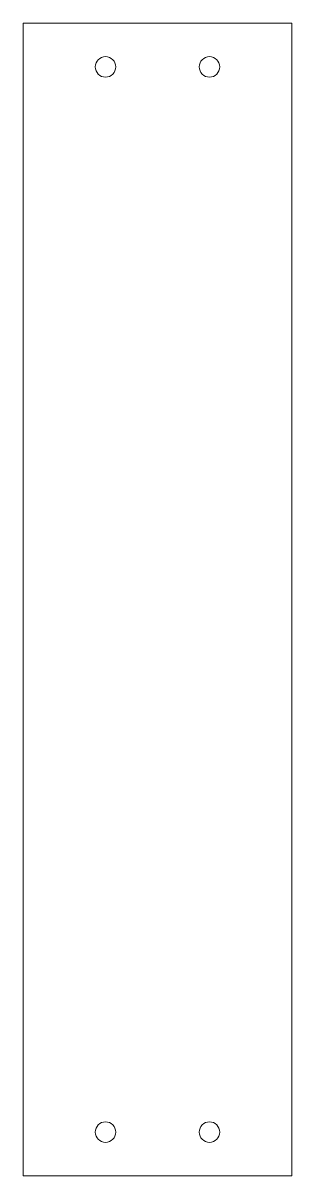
# Model space of a CAD drawing. Header units: inches. Extents: x -4.13 to -3.17, y -4.49 to -0.38.
import ezdxf

# ---------------------------------------------------------------- set-up
doc = ezdxf.new("R2010")
doc.units = ezdxf.units.IN
doc.header["$MEASUREMENT"] = 0

msp = doc.modelspace()

# ---------------------------------------------------------------- linework, layer by layer
at = {"color": 7, "linetype": 'Continuous', "lineweight": 15}
for p, q in [((-4.1287, -0.3813), (-4.1287, -4.4887)), ((-3.1713, -0.3813), (-4.1287, -0.3813)), ((-3.1713, -4.4887), (-3.1713, -0.3813)), ((-4.1287, -4.4887), (-3.1713, -4.4887))]:
    msp.add_line(p, q, dxfattribs=at)
for centre in [(-3.835, -0.5375), (-3.465, -0.5375), (-3.835, -4.3325), (-3.465, -4.3325)]:
    msp.add_circle(centre, 0.0365, dxfattribs=at)

doc.saveas('drawing.dxf')
